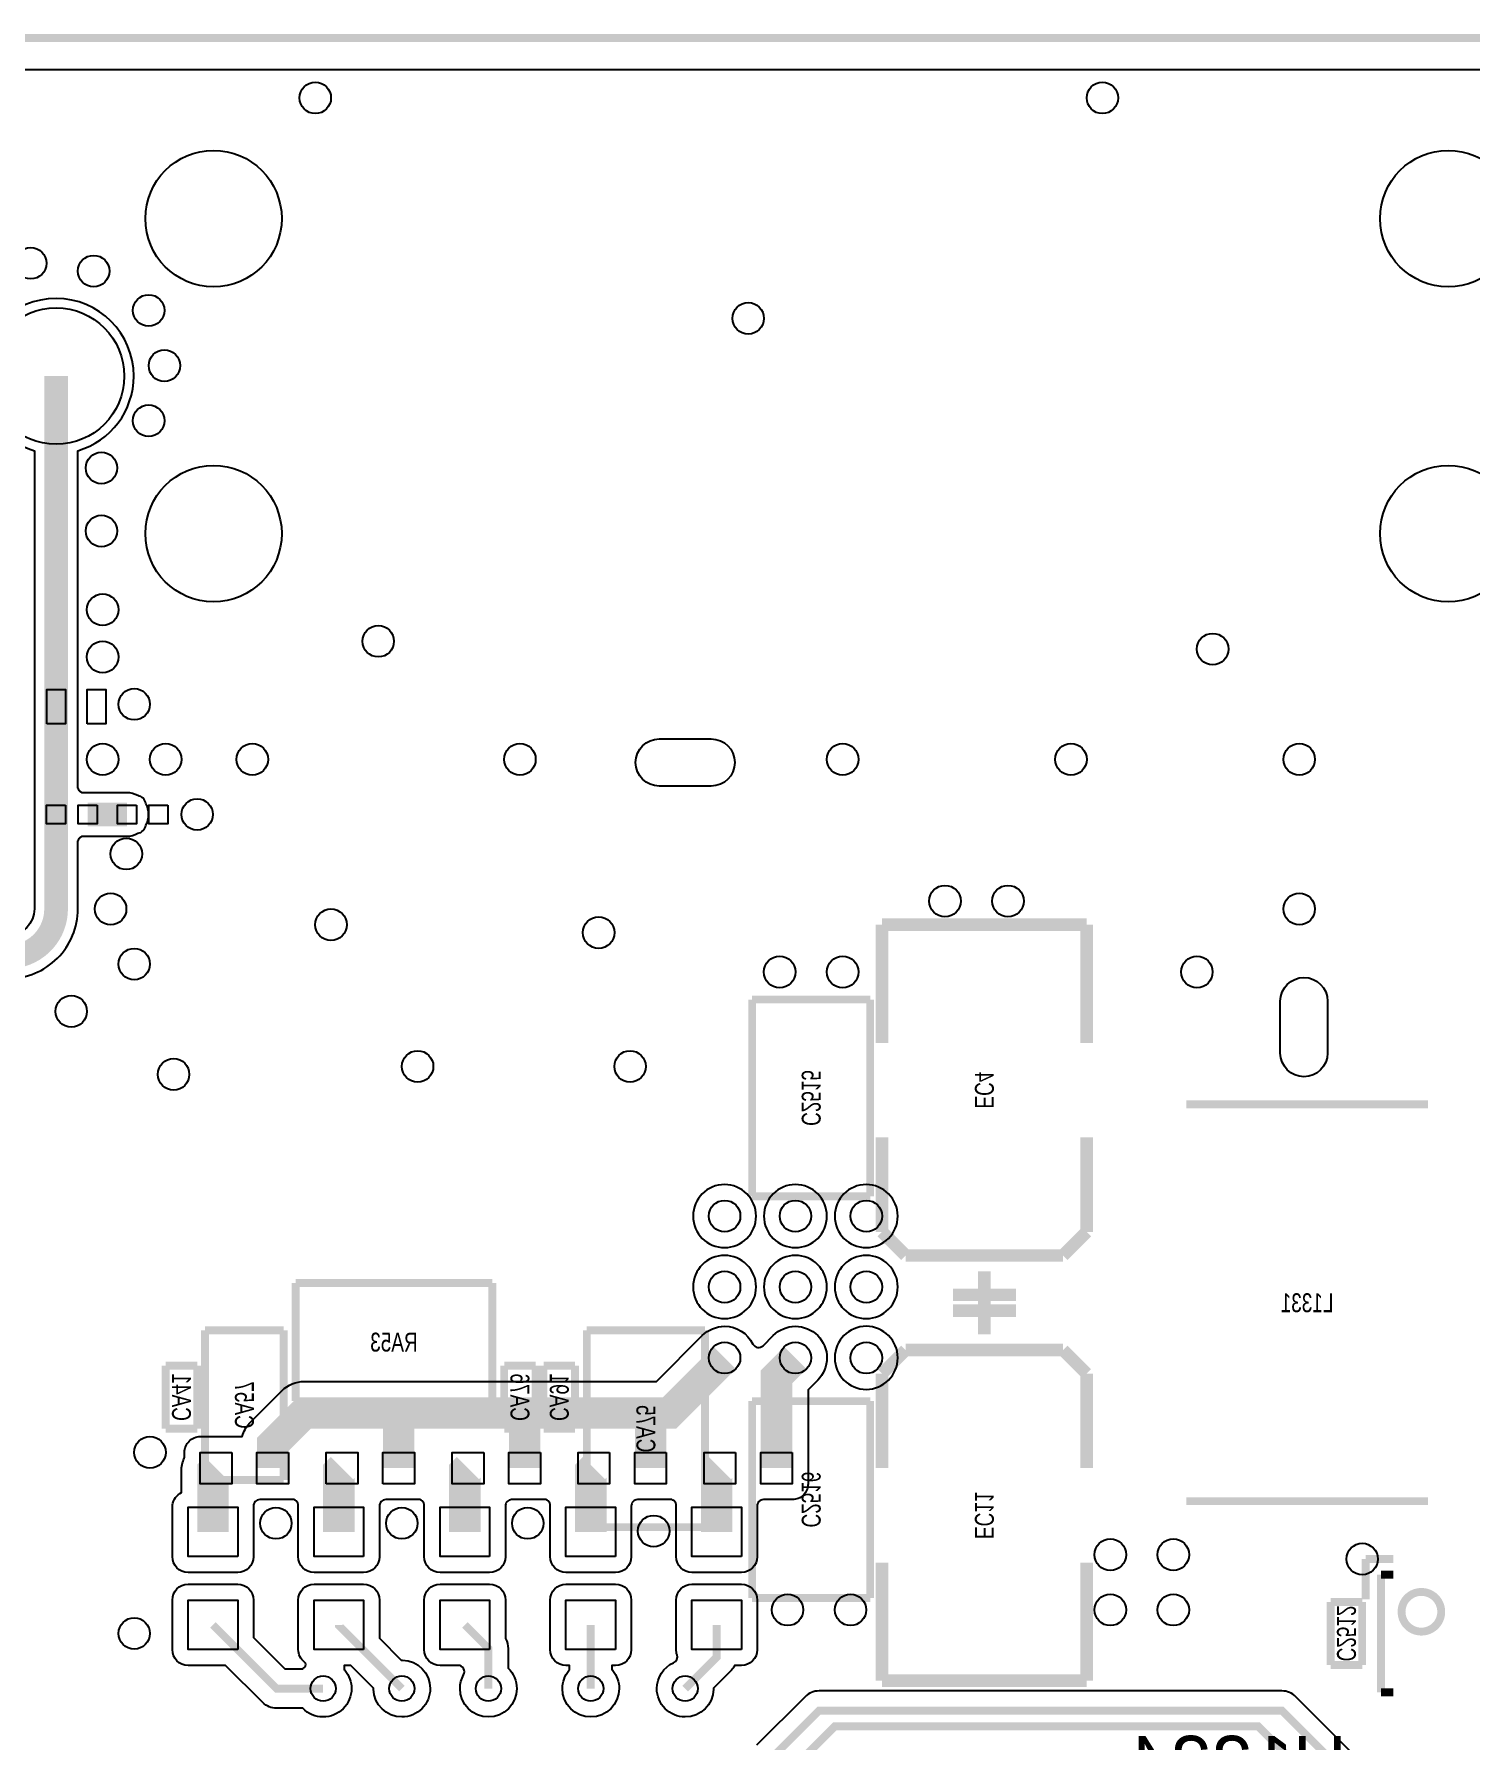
# Model space of a CAD drawing. Extents: x 208 to 378, y -7 to 113.
# Drawn here: x 255.31 to 278.49, y 85.64 to 113.17 of the extents above; entities that cross this region are included whole.
import ezdxf
from ezdxf.enums import TextEntityAlignment as Align

# ---------------------------------------------------------------- set-up
doc = ezdxf.new("R2010")
doc.units = 0
for name, color, linetype in [('BG_OUTLINE', 5, 'CONTINUOUS'), ('ET_TOP', 80, 'CONTINUOUS'), ('PG_SILKSCREEN_BOTTOM', 142, 'CONTINUOUS'), ('PIN_TOP', 141, 'CONTINUOUS'), ('RD_ASSEMBLY_BOTTOM', 212, 'CONTINUOUS'), ('RD_SILKSCREEN_BOTTOM', 33, 'CONTINUOUS'), ('VC_TOP', 43, 'CONTINUOUS')]:
    doc.layers.add(name, color=color, linetype=linetype)

msp = doc.modelspace()

# ---------------------------------------------------------------- linework, layer by layer
at = {"layer": 'BG_OUTLINE', "const_width": 0.127}
msp.add_lwpolyline([(378.144278, 113.105184), (208.150206, 113.105184)], dxfattribs=at)
at = {"layer": 'ET_TOP'}
msp.add_lwpolyline([(208.658206, 6.096), (208.658206, 112.597184), (377.636278, 112.597184)], dxfattribs=at)
for points, format in [([(254.889, 97.937828, 0.414214), (256.011172, 99.06), (256.011172, 100.13569, -0.451371), (256.125472, 100.236528, 0.031099), (256.168906, 100.233734), (256.803906, 100.233734, 0.131412), (256.978658, 100.28047, 0.330592), (257.107436, 100.409248, 0.267442), (257.107436, 100.758752, 0.330592), (256.978658, 100.88753, 0.131412), (256.803906, 100.934266), (256.168906, 100.934266, 0.031099), (256.125472, 100.931472, -0.451371), (256.011172, 101.03231), (256.011172, 106.450638, 0.333465), (256.913634, 107.653328, 1), (254.408178, 107.653328, 0.333465), (255.31064, 106.450638), (255.31064, 99.06, -0.414214), (254.889, 98.63836)], "xyb"), ([(279.75179, 82.26679), (275.66239, 86.35619, 0.198912), (275.4376, 86.449408), (267.97, 86.449408, 0.198912), (267.74521, 86.35619), (266.961874, 85.5726)], "xyb"), ([(280.797, 67.818, 0.127, 0.127, 0), (279.527, 69.088, 0.127, 0.127, 0), (279.527, 82.042, 0.127, 0.127, 0), (275.4376, 86.1314, 0.127, 0.127, 0), (267.97, 86.1314, 0.127, 0.127, 0), (267.093446, 85.254846, 0.127, 0.127, 0), (261.709154, 85.254846, 0.127, 0.127, 0), (259.715, 83.260692, 0.127, 0.127, 0), (259.715, 78.486, 0.127, 0.127, 0), (258.826, 77.597, 0.127, 0.127, 0), (258.826, 74.041, 0.127, 0.127, 0), (255.778, 70.993, 0.127, 0.127, 0), (255.778, 70.739, 0.1016, 0.1016, 0), (255.604518, 70.565518, 0.1016, 0.1016, 0), (255.604518, 69.06006, 0.1016, 0.1016, 0)], "xyseb"), ([(278.765, 81.661, 0.127, 0.127, 0), (278.765, 82.169, 0.127, 0.127, 0), (275.0566, 85.8774, 0.127, 0.127, 0), (268.224, 85.8774, 0.127, 0.127, 0), (267.246862, 84.900262, 0.127, 0.127, 0), (261.811262, 84.900262, 0.127, 0.127, 0), (260.096, 83.185, 0.127, 0.127, 0), (260.096, 78.232, 0.127, 0.127, 0), (259.08, 77.216, 0.127, 0.127, 0), (259.08, 73.914, 0.127, 0.127, 0), (256.032, 70.866, 0.127, 0.127, 0), (256.032, 70.739, 0.1016, 0.1016, 0), (256.032, 70.612, 0.1016, 0.1016, 0), (255.905, 70.485, 0.1016, 0.1016, 0), (255.905, 69.187314, 0.1016, 0.1016, 0), (255.907032, 69.185282, 0.1016, 0.1016, 0), (255.907032, 68.934838, 0.1016, 0.1016, 0), (255.905, 68.932806, 0.1016, 0.1016, 0), (255.905, 68.707, 0.1016, 0.1016, 0), (256.201926, 68.410074, 0.1016, 0.1016, 0), (256.254504, 68.410074, 0.1016, 0.1016, 0)], "xyseb")]:
    msp.add_lwpolyline(points, format=format, dxfattribs=at)
for points, const_width in [([(255.660906, 102.322884), (255.660906, 107.653328)], 0.38227), ([(255.660906, 100.584), (255.660906, 102.322884)], 0.38227), ([(256.168906, 100.584), (256.803906, 100.584)], 0.38227), ([(266.446, 91.821), (265.557, 90.932), (265.176, 90.932)], 0.508), ([(267.2842, 90.043), (267.2842, 91.5162), (267.589, 91.821)], 0.508), ([(261.239, 90.932), (259.6642, 90.932), (259.1562, 90.424), (259.1562, 90.043)], 0.508), ([(261.1882, 90.043), (261.1882, 90.8812), (261.239, 90.932)], 0.508), ([(263.271, 90.932), (261.239, 90.932)], 0.508), ([(263.2202, 90.043), (263.2202, 90.8812), (263.271, 90.932)], 0.508), ([(265.176, 90.932), (263.271, 90.932)], 0.508), ([(265.2522, 90.043), (265.2522, 90.8558), (265.176, 90.932)], 0.508), ([(258.191, 89.015062), (258.191, 89.9922), (258.2418, 90.043)], 0.508), ([(260.223, 89.015062), (260.223, 89.9922), (260.2738, 90.043)], 0.508), ([(262.255, 89.015062), (262.255, 89.9922), (262.3058, 90.043)], 0.508), ([(264.287, 89.015062), (264.287, 89.9922), (264.3378, 90.043)], 0.508), ([(266.319, 89.015062), (266.319, 89.9922), (266.3698, 90.043)], 0.508), ([(259.969, 86.487), (259.218938, 86.487), (258.191, 87.514938)], 0.127), ([(261.239, 86.487), (260.223, 87.503), (260.223, 87.514938)], 0.127), ([(262.636, 86.487), (262.636, 87.133938), (262.255, 87.514938)], 0.127), ([(264.287, 87.514938), (264.287, 86.487)], 0.127), ([(266.319, 87.514938), (266.319, 86.995), (265.811, 86.487)], 0.127)]:
    msp.add_lwpolyline(points, dxfattribs=dict(at, const_width=const_width))
at = {"layer": 'ET_TOP', "const_width": 0.38227}
msp.add_lwpolyline([(255.660906, 100.584), (255.660906, 99.06, -0.414214), (254.889, 98.288094), (253.238, 98.288094)], format="xyb", dxfattribs=at)
at = {"layer": 'ET_TOP'}
for points in [[(266.954508, 94.107, 1), (265.937492, 94.107, 1)], [(268.097508, 94.107, 1), (267.080492, 94.107, 1)], [(269.240508, 94.107, 1), (268.223492, 94.107, 1)], [(266.954508, 92.964, 1), (265.937492, 92.964, 1)], [(268.097508, 92.964, 1), (267.080492, 92.964, 1)], [(269.240508, 92.964, 1), (268.223492, 92.964, 1)], [(267.792708, 89.789, -0.414214), (267.5382, 89.534492), (267.074396, 89.534492, 0.42849), (266.97305, 89.427812, -0.012491), (266.973304, 89.415112), (266.973304, 88.614504, -0.413921), (266.71905, 88.360504), (265.91895, 88.360504, -0.413921), (265.664696, 88.615012), (265.664696, 89.415112, -0.015734), (265.66495, 89.431114, 0.481629), (265.547348, 89.537794, -0.040113), (265.506708, 89.534492), (265.042396, 89.534492, 0.42849), (264.94105, 89.427812, -0.012491), (264.941304, 89.415112), (264.941304, 88.614504, -0.413921), (264.68705, 88.360504), (263.88695, 88.360504, -0.413921), (263.632696, 88.615012), (263.632696, 89.415112, -0.015734), (263.63295, 89.431114, 0.481629), (263.515348, 89.537794, -0.040113), (263.474708, 89.534492), (263.010396, 89.534492, 0.42849), (262.90905, 89.427812, -0.012491), (262.909304, 89.415112), (262.909304, 88.614504, -0.413921), (262.65505, 88.360504), (261.85495, 88.360504, -0.413921), (261.600696, 88.615012), (261.600696, 89.415112, -0.015734), (261.60095, 89.431114, 0.481629), (261.483348, 89.537794, -0.040113), (261.442708, 89.534492), (260.978396, 89.534492, 0.42849), (260.87705, 89.427812, -0.012491), (260.877304, 89.415112), (260.877304, 88.614504, -0.413921), (260.62305, 88.360504), (259.82295, 88.360504, -0.413921), (259.568696, 88.615012), (259.568696, 89.415112, -0.015734), (259.56895, 89.431114, 0.481629), (259.451348, 89.537794, -0.040113), (259.410708, 89.534492), (258.946396, 89.534492, 0.42849), (258.84505, 89.427812, -0.012491), (258.845304, 89.415112), (258.845304, 88.614504, -0.413921), (258.59105, 88.360504), (257.79095, 88.360504, -0.413921), (257.536696, 88.615012), (257.536696, 89.415366, -0.261122), (257.658362, 89.632282), (257.682492, 89.647014), (257.682492, 89.9922, -0.107722), (257.72872, 90.203782), (257.733292, 90.213688), (257.733292, 90.297, -0.414214), (257.9878, 90.551508), (258.662678, 90.551508), (258.674362, 90.586052, -0.115749), (258.79679, 90.78341), (259.30479, 91.29141, -0.198912), (259.6642, 91.440508), (265.346434, 91.440508), (266.08659, 92.18041, -0.198912), (266.446, 92.329508, -0.286617), (266.902692, 92.044012, 0.515137), (267.066014, 92.016834), (267.22959, 92.18041, -0.198912), (267.589, 92.329508, -0.414214), (268.097508, 91.821, -0.198912), (267.94841, 91.46159), (267.792708, 91.305634)], [(269.240508, 91.821, 1), (268.223492, 91.821, 1)], [(259.568696, 87.114888), (259.568696, 87.915496, -0.413921), (259.82295, 88.169496), (260.62305, 88.169496, -0.413921), (260.877304, 87.914988), (260.877304, 87.298022), (261.230364, 86.944962), (261.250684, 86.944454, -0.406822), (261.696708, 86.487, -0.414214), (261.239, 86.029292, -0.406822), (260.781546, 86.475316), (260.781038, 86.495636), (260.41604, 86.86038), (260.311138, 86.86038), (260.311138, 86.791546), (260.322822, 86.777576, -0.173318), (260.426708, 86.487508), (260.426708, 86.487, -0.414214), (259.969, 86.029292), (259.968492, 86.029292, -0.203215), (259.639562, 86.168992), (259.218938, 86.168992, -0.198912), (258.994148, 86.26221), (258.395978, 86.86038), (257.79095, 86.86038, -0.413921), (257.536696, 87.114888), (257.536696, 87.915496, -0.413921), (257.79095, 88.169496), (258.59105, 88.169496, -0.413921), (258.845304, 87.914988), (258.845304, 87.30996), (259.35051, 86.805008), (259.639562, 86.805008, -0.023174), (259.67055, 86.833964, 0.477418), (259.668264, 86.912958, -0.23314)], [(261.600696, 87.114888), (261.600696, 87.915496, -0.413921), (261.85495, 88.169496), (262.65505, 88.169496, -0.413921), (262.909304, 87.914988), (262.909304, 87.296498), (262.915654, 87.285322, -0.124708), (262.954008, 87.133938), (262.954008, 86.816438, -0.203215), (263.093708, 86.487508), (263.093708, 86.487, -1), (262.178292, 86.487), (262.178292, 86.487254, -0.12744), (262.23595, 86.709504, 0.571717), (262.147304, 86.86038), (261.85495, 86.86038, -0.413921)], [(263.632696, 87.114888), (263.632696, 87.915496, -0.413921), (263.88695, 88.169496), (264.68705, 88.169496, -0.413921), (264.941304, 87.914988), (264.941304, 87.11438, -0.413921), (264.68705, 86.86038), (264.629138, 86.86038), (264.629138, 86.791546), (264.640822, 86.777576, -0.173318), (264.744708, 86.487508), (264.744708, 86.487, -1), (263.829292, 86.487), (263.829292, 86.487508, -0.173318), (263.933178, 86.777576), (263.944862, 86.791546), (263.944862, 86.86038), (263.88695, 86.86038, -0.413921)], [(265.664696, 87.114888), (265.664696, 87.915496, -0.413921), (265.91895, 88.169496), (266.71905, 88.169496, -0.413921), (266.973304, 87.914988), (266.973304, 87.11438, -0.413921), (266.71905, 86.86038), (266.60856, 86.86038), (266.593828, 86.835234, -0.064796), (266.54379, 86.77021), (266.268962, 86.495636), (266.268454, 86.475316, -0.406822), (265.811, 86.029292, -0.414214), (265.353292, 86.487, -0.295917), (265.62431, 86.90483, 0.38961), (265.678666, 87.031068, -0.084108)]]:
    msp.add_lwpolyline(points, format="xyb", close=True, dxfattribs=at)
at = {"layer": 'PG_SILKSCREEN_BOTTOM'}
for points, const_width in [([(272.288, 98.806), (268.986, 98.806)], 0.2032), ([(268.986, 98.806), (268.986, 96.901)], 0.2032), ([(272.288, 96.901), (272.288, 98.806)], 0.2032), ([(266.8905, 97.5995), (268.7955, 97.5995)], 0.127), ([(266.8905, 94.4245), (266.8905, 97.5995)], 0.127), ([(268.7955, 97.5995), (268.7955, 94.4245)], 0.127), ([(277.793958, 95.909892), (273.894042, 95.909892)], 0.127), ([(268.986, 93.853), (268.986, 95.377)], 0.2032), ([(272.288, 95.377), (272.288, 93.853)], 0.2032), ([(268.7955, 94.4245), (266.8905, 94.4245)], 0.127), ([(269.367, 93.472), (268.986, 93.853)], 0.2032), ([(272.288, 93.853), (271.907, 93.472)], 0.2032), ([(271.907, 93.472), (269.367, 93.472)], 0.2032), ([(270.637, 93.218), (270.637, 92.456)], 0.2032), ([(259.5245, 93.0275), (262.6995, 93.0275)], 0.127), ([(259.5245, 91.1225), (259.5245, 93.0275)], 0.127), ([(262.6995, 93.0275), (262.6995, 91.1225)], 0.127), ([(270.637, 92.202), (270.637, 92.964)], 0.2032), ([(271.145, 92.837), (270.129, 92.837)], 0.2032), ([(270.129, 92.583), (271.145, 92.583)], 0.2032), ([(259.334, 92.2655), (258.064, 92.2655)], 0.127), ([(258.064, 92.2655), (258.064, 89.8525)], 0.127), ([(259.334, 89.8525), (259.334, 92.2655)], 0.127), ([(264.2235, 92.2655), (266.1285, 92.2655)], 0.127), ([(264.2235, 89.0905), (264.2235, 92.2655)], 0.127), ([(266.1285, 92.2655), (266.1285, 89.0905)], 0.127), ([(268.986, 91.567), (269.367, 91.948)], 0.2032), ([(269.367, 91.948), (271.907, 91.948)], 0.2032), ([(271.907, 91.948), (272.288, 91.567)], 0.2032), ([(257.937, 91.694), (257.429, 91.694)], 0.127), ([(257.429, 91.694), (257.429, 90.678)], 0.127), ([(257.937, 90.678), (257.937, 91.694)], 0.127), ([(263.398, 91.694), (262.89, 91.694)], 0.127), ([(262.89, 91.694), (262.89, 90.678)], 0.127), ([(263.398, 90.678), (263.398, 91.694)], 0.127), ([(264.033, 91.694), (263.525, 91.694)], 0.127), ([(263.525, 91.694), (263.525, 90.678)], 0.127), ([(264.033, 90.678), (264.033, 91.694)], 0.127), ([(268.986, 90.043), (268.986, 91.567)], 0.2032), ([(272.288, 91.567), (272.288, 90.043)], 0.2032), ([(262.6995, 91.1225), (259.5245, 91.1225)], 0.127), ([(266.8905, 91.1225), (268.7955, 91.1225)], 0.127), ([(266.8905, 87.9475), (266.8905, 91.1225)], 0.127), ([(268.7955, 91.1225), (268.7955, 87.9475)], 0.127), ([(257.429, 90.678), (257.937, 90.678)], 0.127), ([(262.89, 90.678), (263.398, 90.678)], 0.127), ([(263.525, 90.678), (264.033, 90.678)], 0.127), ([(258.064, 89.8525), (259.334, 89.8525)], 0.127), ([(277.793958, 89.510108), (273.894042, 89.510108)], 0.127), ([(266.1285, 89.0905), (264.2235, 89.0905)], 0.127), ([(277.237952, 88.575896), (276.787864, 88.575896)], 0.127), ([(276.787864, 88.575896), (276.787864, 87.92591)], 0.127), ([(268.986, 88.519), (268.986, 86.614)], 0.2032), ([(272.288, 86.614), (272.288, 88.519)], 0.2032), ([(277.038054, 86.42604), (277.038054, 88.32596)], 0.127), ([(277.038054, 88.32596), (277.237952, 88.32596)], 0.127), ([(268.7955, 87.9475), (266.8905, 87.9475)], 0.127), ([(276.225, 87.884), (276.225, 86.868)], 0.127), ([(276.733, 87.884), (276.225, 87.884)], 0.127), ([(276.733, 86.868), (276.733, 87.884)], 0.127), ([(268.986, 86.614), (272.288, 86.614)], 0.2032), ([(276.225, 86.868), (276.733, 86.868)], 0.127), ([(277.237952, 86.42604), (277.038054, 86.42604)], 0.127)]:
    msp.add_lwpolyline(points, dxfattribs=dict(at, const_width=const_width))
at = {"layer": 'PG_SILKSCREEN_BOTTOM', "const_width": 0.127}
msp.add_lwpolyline([(278.00808, 87.726012, 0.999926), (277.368, 87.726012, 1.000074), (278.00808, 87.726012)], format="xyb", dxfattribs=at)
at = {"layer": 'PIN_TOP'}
for points in [[(255.510792, 102.047802), (255.510792, 102.597712), (255.810766, 102.597712), (255.810766, 102.047802)], [(256.161032, 102.047802), (256.161032, 102.597712), (256.461006, 102.597712), (256.461006, 102.047802)], [(255.813306, 100.7364), (255.813306, 100.4316), (255.508506, 100.4316), (255.508506, 100.7364)], [(256.321306, 100.7364), (256.321306, 100.4316), (256.016506, 100.4316), (256.016506, 100.7364)], [(256.956306, 100.7364), (256.956306, 100.4316), (256.651506, 100.4316), (256.651506, 100.7364)], [(257.464306, 100.7364), (257.464306, 100.4316), (257.159506, 100.4316), (257.159506, 100.7364)], [(258.4958, 90.297), (258.4958, 89.789), (257.9878, 89.789), (257.9878, 90.297)], [(259.4102, 90.297), (259.4102, 89.789), (258.9022, 89.789), (258.9022, 90.297)], [(260.0198, 89.789), (260.0198, 90.297), (260.5278, 90.297), (260.5278, 89.789)], [(260.9342, 89.789), (260.9342, 90.297), (261.4422, 90.297), (261.4422, 89.789)], [(262.5598, 90.297), (262.5598, 89.789), (262.0518, 89.789), (262.0518, 90.297)], [(263.4742, 90.297), (263.4742, 89.789), (262.9662, 89.789), (262.9662, 90.297)], [(264.5918, 90.297), (264.5918, 89.789), (264.0838, 89.789), (264.0838, 90.297)], [(265.5062, 90.297), (265.5062, 89.789), (264.9982, 89.789), (264.9982, 90.297)], [(266.6238, 90.297), (266.6238, 89.789), (266.1158, 89.789), (266.1158, 90.297)], [(267.5382, 90.297), (267.5382, 89.789), (267.0302, 89.789), (267.0302, 90.297)], [(258.59105, 88.615012), (257.79095, 88.615012), (257.79095, 89.415112), (258.59105, 89.415112)], [(260.62305, 88.615012), (259.82295, 88.615012), (259.82295, 89.415112), (260.62305, 89.415112)], [(262.65505, 88.615012), (261.85495, 88.615012), (261.85495, 89.415112), (262.65505, 89.415112)], [(264.68705, 88.615012), (263.88695, 88.615012), (263.88695, 89.415112), (264.68705, 89.415112)], [(266.71905, 88.615012), (265.91895, 88.615012), (265.91895, 89.415112), (266.71905, 89.415112)], [(258.59105, 87.114888), (257.79095, 87.114888), (257.79095, 87.914988), (258.59105, 87.914988)], [(260.62305, 87.114888), (259.82295, 87.114888), (259.82295, 87.914988), (260.62305, 87.914988)], [(262.65505, 87.114888), (261.85495, 87.114888), (261.85495, 87.914988), (262.65505, 87.914988)], [(264.68705, 87.114888), (263.88695, 87.114888), (263.88695, 87.914988), (264.68705, 87.914988)], [(266.71905, 87.114888), (265.91895, 87.114888), (265.91895, 87.914988), (266.71905, 87.914988)]]:
    msp.add_lwpolyline(points, close=True, dxfattribs=at)
for points in [[(265.392027, 101.8032), (266.229973, 101.8032, -1), (266.229973, 101.0412), (265.392027, 101.0412, -1)], [(276.1742, 97.573973), (276.1742, 96.736027, -1), (275.4122, 96.736027), (275.4122, 97.573973, -1)]]:
    msp.add_lwpolyline(points, format="xyb", close=True, dxfattribs=at)
for centre in [(258.200906, 110.193328), (278.120602, 110.193328), (255.660906, 107.653328), (258.200906, 105.113328), (278.120602, 105.113328)]:
    msp.add_circle(centre, 1.099947, dxfattribs=at)
at = {"layer": 'VC_TOP'}
for centre, radius in [((259.842, 112.141), 0.254), ((272.542, 112.141), 0.254), ((255.250188, 109.474), 0.254), ((256.266188, 109.347), 0.254), ((257.155188, 108.712), 0.254), ((266.827, 108.585), 0.254), ((257.409188, 107.823), 0.254), ((257.155188, 106.934), 0.254), ((256.393188, 106.172), 0.254), ((256.393188, 105.156), 0.254), ((256.413, 103.886), 0.254), ((260.858, 103.378), 0.254), ((274.32, 103.251), 0.254), ((256.413, 103.124), 0.254), ((256.921, 102.362), 0.254), ((256.413, 101.473), 0.254), ((257.429, 101.473), 0.254), ((258.826, 101.473), 0.254), ((263.144, 101.473), 0.254), ((268.351, 101.473), 0.254), ((272.034, 101.473), 0.254), ((275.717, 101.473), 0.254), ((257.937, 100.584), 0.254), ((256.794, 99.949), 0.254), ((270.002, 99.187), 0.254), ((271.018, 99.187), 0.254), ((256.54, 99.06), 0.254), ((275.717, 99.06), 0.254), ((260.096, 98.806), 0.254), ((264.414, 98.679), 0.254), ((256.921, 98.171), 0.254), ((267.335, 98.044), 0.254), ((268.351, 98.044), 0.254), ((274.066, 98.044), 0.254), ((255.905, 97.409), 0.254), ((257.556, 96.393), 0.254), ((261.493, 96.52), 0.254), ((264.922, 96.52), 0.254), ((266.446, 94.107), 0.254), ((267.589, 94.107), 0.254), ((268.732, 94.107), 0.254), ((266.446, 92.964), 0.254), ((267.589, 92.964), 0.254), ((268.732, 92.964), 0.254), ((266.446, 91.821), 0.254), ((267.589, 91.821), 0.254), ((268.732, 91.821), 0.254), ((257.175, 90.297), 0.254), ((259.207, 89.154), 0.254), ((261.239, 89.154), 0.254), ((263.271, 89.154), 0.254), ((265.303, 89.027), 0.254), ((272.669, 88.646), 0.254), ((273.685, 88.646), 0.254), ((276.733, 88.575896), 0.254), ((267.462, 87.757), 0.254), ((268.478, 87.757), 0.254), ((272.669, 87.757), 0.254), ((273.685, 87.757), 0.254), ((256.921, 87.376), 0.254), ((259.969, 86.487), 0.2032), ((261.239, 86.487), 0.2032), ((262.636, 86.487), 0.2032), ((264.287, 86.487), 0.2032), ((265.811, 86.487), 0.2032)]:
    msp.add_circle(centre, radius, dxfattribs=at)

# ---------------------------------------------------------------- texts
at = {"layer": 'RD_ASSEMBLY_BOTTOM', "text_generation_flag": 2, "width": 0.75}
for s, p in [('C2515', (267.6906, 96.012)), ('EC4', (270.4846, 96.139)), ('CA41', (257.5306, 91.186)), ('CA57', (258.5466, 91.059)), ('CA76', (262.9916, 91.186)), ('CA91', (263.6266, 91.186)), ('CA75', (265.0236, 90.678)), ('C2516', (267.6906, 89.535)), ('EC11', (270.4846, 89.281)), ('C2512', (276.3266, 87.376))]:
    msp.add_text(s, height=0.3048, rotation=270, dxfattribs=at).set_placement(p, align=Align.CENTER)
for s, p in [('L1331', (275.844, 92.5576)), ('RA53', (261.112, 91.9226))]:
    msp.add_text(s, height=0.3048, dxfattribs=at).set_placement(p, align=Align.CENTER)
at = {"layer": 'RD_SILKSCREEN_BOTTOM', "text_generation_flag": 2}
msp.add_text('U1334', height=0.889, dxfattribs=at).set_placement((276.479, 84.836))

doc.saveas('drawing.dxf')
